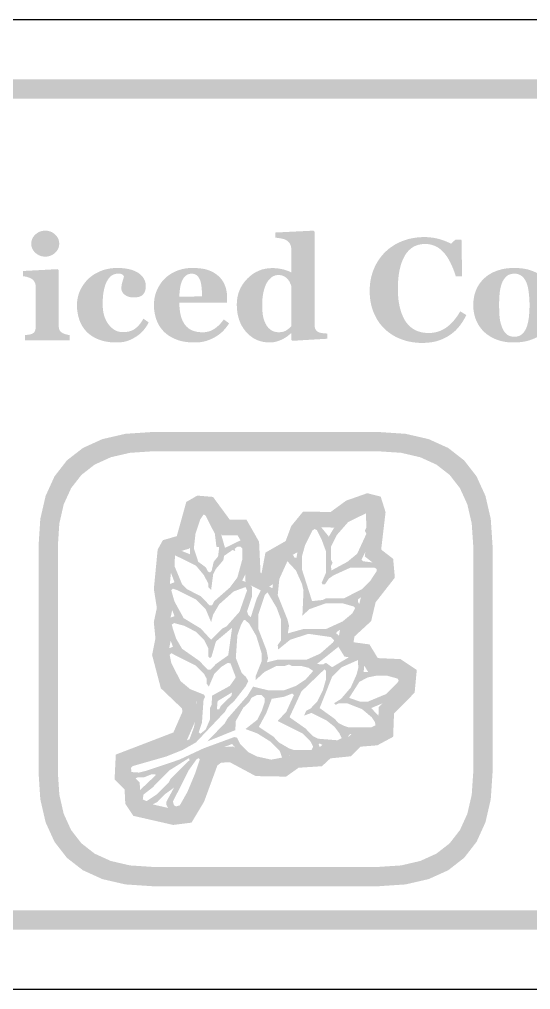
# Model space of a CAD drawing. Header units: millimetres. Extents: x 6 to 294, y 109 to 451.
# Drawn here: x 138.51 to 149.1, y 369.76 to 389.84 of the extents above; entities that cross this region are included whole.
import ezdxf

# ---------------------------------------------------------------- set-up
doc = ezdxf.new("R2010")
doc.units = ezdxf.units.MM
doc.layers.add('CUT', color=1, linetype='Continuous')
doc.layers.add('RASTER', color=7, linetype='Continuous')

msp = doc.modelspace()

# ---------------------------------------------------------------- hatches: boundary and pattern name
at = {"layer": 'RASTER'}
h = msp.add_hatch(color=7, dxfattribs=at)
h.paths.add_polyline_path([(123.207, 386.4), (123.241, 386.916), (123.344, 387.362), (123.516, 387.741), (123.757, 388.05), (124.066, 388.291), (124.444, 388.463), (124.891, 388.566), (125.407, 388.6), (182.607, 388.6), (183.122, 388.566), (183.569, 388.463), (183.947, 388.291), (184.257, 388.05), (184.497, 387.741), (184.669, 387.362), (184.772, 386.916), (184.807, 386.4), (184.807, 373.2), (184.772, 372.684), (184.669, 372.237), (184.497, 371.859), (184.257, 371.55), (183.947, 371.309), (183.569, 371.138), (183.122, 371.034), (182.607, 371), (125.407, 371), (124.891, 371.034), (124.444, 371.138), (124.066, 371.309), (123.757, 371.55), (123.516, 371.859), (123.344, 372.237), (123.241, 372.684), (123.207, 373.2)])
h.paths.add_polyline_path([(123.607, 386.4), (123.607, 373.2), (123.635, 372.778), (123.719, 372.413), (123.86, 372.103), (124.057, 371.85), (124.31, 371.653), (124.619, 371.513), (124.985, 371.428), (125.407, 371.4), (182.607, 371.4), (183.028, 371.428), (183.394, 371.513), (183.703, 371.653), (183.957, 371.85), (184.153, 372.103), (184.294, 372.413), (184.378, 372.778), (184.407, 373.2), (184.407, 386.4), (184.378, 386.822), (184.294, 387.188), (184.153, 387.497), (183.957, 387.75), (183.703, 387.947), (183.394, 388.088), (183.028, 388.172), (182.607, 388.2), (125.407, 388.2), (124.985, 388.172), (124.619, 388.088), (124.31, 387.947), (124.057, 387.75), (123.86, 387.497), (123.719, 387.188), (123.635, 386.822), (123.607, 386.4)], flags=0)
h = msp.add_hatch(color=7, dxfattribs=at)
h.paths.add_polyline_path([(139.549, 383.2), (138.623, 383.2), (138.623, 383.307), (138.632, 383.308), (138.642, 383.308), (138.651, 383.309), (138.66, 383.31), (138.67, 383.311), (138.679, 383.312), (138.688, 383.313), (138.697, 383.314), (138.706, 383.315), (138.715, 383.317), (138.724, 383.318), (138.732, 383.32), (138.739, 383.322), (138.747, 383.324), (138.754, 383.326), (138.76, 383.329), (138.772, 383.334), (138.782, 383.339), (138.792, 383.344), (138.8, 383.35), (138.808, 383.357), (138.815, 383.364), (138.821, 383.371), (138.826, 383.379), (138.831, 383.388), (138.835, 383.397), (138.838, 383.407), (138.841, 383.418), (138.843, 383.429), (138.844, 383.441), (138.845, 383.453), (138.845, 383.467), (138.845, 384.319), (138.845, 384.332), (138.844, 384.344), (138.842, 384.356), (138.84, 384.367), (138.836, 384.378), (138.832, 384.389), (138.827, 384.399), (138.822, 384.409), (138.816, 384.419), (138.81, 384.428), (138.803, 384.436), (138.796, 384.444), (138.788, 384.452), (138.78, 384.459), (138.772, 384.465), (138.763, 384.471), (138.756, 384.476), (138.749, 384.48), (138.74, 384.484), (138.73, 384.489), (138.72, 384.493), (138.709, 384.497), (138.697, 384.501), (138.684, 384.505), (138.67, 384.509), (138.657, 384.513), (138.645, 384.516), (138.632, 384.518), (138.62, 384.521), (138.609, 384.523), (138.597, 384.524), (138.586, 384.526), (138.586, 384.633), (139.304, 384.671), (139.326, 384.649), (139.326, 383.486), (139.326, 383.473), (139.327, 383.461), (139.329, 383.449), (139.331, 383.438), (139.334, 383.428), (139.338, 383.417), (139.343, 383.408), (139.348, 383.398), (139.354, 383.39), (139.36, 383.382), (139.367, 383.374), (139.375, 383.367), (139.383, 383.361), (139.392, 383.355), (139.401, 383.35), (139.411, 383.345), (139.418, 383.342), (139.426, 383.339), (139.434, 383.336), (139.442, 383.333), (139.45, 383.33), (139.458, 383.327), (139.467, 383.324), (139.475, 383.322), (139.484, 383.319), (139.493, 383.317), (139.502, 383.315), (139.511, 383.313), (139.52, 383.311), (139.53, 383.309), (139.539, 383.308), (139.549, 383.307)])
h.paths.add_polyline_path([(139.335, 385.198), (139.333, 385.171), (139.329, 385.144), (139.323, 385.119), (139.313, 385.095), (139.301, 385.072), (139.286, 385.05), (139.269, 385.028), (139.249, 385.008), (139.227, 384.99), (139.204, 384.974), (139.18, 384.961), (139.155, 384.95), (139.13, 384.941), (139.103, 384.935), (139.075, 384.931), (139.046, 384.93), (139.017, 384.931), (138.989, 384.935), (138.962, 384.941), (138.936, 384.95), (138.911, 384.961), (138.887, 384.974), (138.864, 384.99), (138.842, 385.008), (138.822, 385.028), (138.804, 385.05), (138.79, 385.072), (138.778, 385.095), (138.768, 385.119), (138.761, 385.144), (138.757, 385.171), (138.756, 385.198), (138.757, 385.225), (138.761, 385.252), (138.768, 385.277), (138.778, 385.301), (138.79, 385.325), (138.804, 385.347), (138.822, 385.368), (138.842, 385.388), (138.864, 385.407), (138.887, 385.423), (138.911, 385.437), (138.936, 385.448), (138.962, 385.456), (138.989, 385.463), (139.017, 385.466), (139.046, 385.468), (139.075, 385.466), (139.103, 385.463), (139.13, 385.456), (139.156, 385.448), (139.181, 385.437), (139.205, 385.423), (139.228, 385.407), (139.25, 385.388), (139.27, 385.368), (139.287, 385.347), (139.302, 385.325), (139.313, 385.301), (139.323, 385.277), (139.329, 385.252), (139.333, 385.225), (139.335, 385.198)])
h = msp.add_hatch(color=7, dxfattribs=at)
h.paths.add_polyline_path([(144.886, 383.231), (144.164, 383.188), (144.142, 383.209), (144.142, 383.344), (144.132, 383.346), (144.113, 383.327), (144.093, 383.309), (144.071, 383.291), (144.048, 383.274), (144.023, 383.257), (143.996, 383.241), (143.968, 383.226), (143.938, 383.211), (143.907, 383.197), (143.877, 383.186), (143.846, 383.176), (143.815, 383.168), (143.784, 383.161), (143.753, 383.157), (143.722, 383.154), (143.691, 383.153), (143.619, 383.157), (143.55, 383.167), (143.484, 383.184), (143.421, 383.208), (143.362, 383.239), (143.306, 383.277), (143.253, 383.321), (143.203, 383.373), (143.158, 383.43), (143.119, 383.491), (143.086, 383.556), (143.059, 383.625), (143.038, 383.698), (143.023, 383.775), (143.014, 383.856), (143.011, 383.941), (143.015, 384.017), (143.025, 384.09), (143.042, 384.161), (143.065, 384.228), (143.095, 384.293), (143.132, 384.355), (143.176, 384.415), (143.226, 384.471), (143.281, 384.523), (143.339, 384.568), (143.4, 384.606), (143.463, 384.637), (143.529, 384.662), (143.599, 384.679), (143.671, 384.689), (143.745, 384.693), (143.775, 384.692), (143.804, 384.691), (143.833, 384.689), (143.862, 384.686), (143.89, 384.682), (143.917, 384.677), (143.944, 384.672), (143.971, 384.666), (143.997, 384.659), (144.021, 384.651), (144.044, 384.644), (144.066, 384.636), (144.086, 384.628), (144.105, 384.62), (144.123, 384.611), (144.139, 384.602), (144.139, 385.081), (144.139, 385.094), (144.138, 385.108), (144.136, 385.121), (144.134, 385.133), (144.131, 385.146), (144.127, 385.158), (144.123, 385.171), (144.117, 385.183), (144.112, 385.194), (144.106, 385.205), (144.099, 385.215), (144.092, 385.225), (144.084, 385.234), (144.076, 385.242), (144.068, 385.25), (144.059, 385.257), (144.047, 385.264), (144.035, 385.272), (144.022, 385.278), (144.008, 385.284), (143.993, 385.29), (143.978, 385.295), (143.962, 385.299), (143.945, 385.303), (143.928, 385.306), (143.911, 385.309), (143.894, 385.312), (143.877, 385.315), (143.86, 385.317), (143.843, 385.319), (143.826, 385.321), (143.808, 385.323), (143.808, 385.429), (144.599, 385.468), (144.621, 385.444), (144.621, 383.524), (144.622, 383.51), (144.622, 383.497), (144.624, 383.484), (144.626, 383.472), (144.628, 383.461), (144.632, 383.45), (144.635, 383.44), (144.64, 383.43), (144.645, 383.421), (144.65, 383.412), (144.657, 383.404), (144.664, 383.396), (144.671, 383.389), (144.68, 383.382), (144.689, 383.376), (144.699, 383.37), (144.707, 383.366), (144.716, 383.362), (144.726, 383.359), (144.737, 383.356), (144.749, 383.353), (144.761, 383.351), (144.775, 383.348), (144.789, 383.346), (144.804, 383.345), (144.817, 383.343), (144.831, 383.342), (144.843, 383.341), (144.855, 383.34), (144.866, 383.339), (144.877, 383.338), (144.886, 383.338)])
h.paths.add_polyline_path([(144.139, 383.492), (144.139, 384.319), (144.137, 384.328), (144.134, 384.336), (144.131, 384.345), (144.127, 384.355), (144.123, 384.364), (144.119, 384.374), (144.115, 384.384), (144.111, 384.394), (144.106, 384.404), (144.101, 384.414), (144.095, 384.424), (144.089, 384.434), (144.082, 384.443), (144.076, 384.453), (144.068, 384.462), (144.06, 384.471), (144.053, 384.479), (144.044, 384.486), (144.036, 384.494), (144.026, 384.5), (144.016, 384.507), (144.005, 384.514), (143.994, 384.52), (143.982, 384.526), (143.969, 384.531), (143.957, 384.536), (143.943, 384.54), (143.93, 384.543), (143.916, 384.546), (143.901, 384.548), (143.887, 384.549), (143.871, 384.549), (143.836, 384.547), (143.801, 384.539), (143.769, 384.526), (143.738, 384.508), (143.709, 384.484), (143.681, 384.456), (143.655, 384.422), (143.631, 384.384), (143.609, 384.34), (143.59, 384.292), (143.574, 384.24), (143.561, 384.184), (143.551, 384.123), (143.543, 384.059), (143.539, 383.99), (143.537, 383.916), (143.538, 383.887), (143.538, 383.858), (143.54, 383.831), (143.542, 383.804), (143.544, 383.777), (143.547, 383.752), (143.55, 383.727), (143.554, 383.703), (143.559, 383.68), (143.564, 383.657), (143.57, 383.635), (143.577, 383.613), (143.585, 383.592), (143.594, 383.571), (143.603, 383.551), (143.614, 383.531), (143.624, 383.512), (143.636, 383.494), (143.649, 383.478), (143.662, 383.462), (143.676, 383.447), (143.691, 383.434), (143.706, 383.421), (143.723, 383.409), (143.74, 383.399), (143.758, 383.39), (143.776, 383.383), (143.796, 383.377), (143.817, 383.372), (143.838, 383.368), (143.86, 383.366), (143.883, 383.366), (143.905, 383.366), (143.926, 383.368), (143.946, 383.37), (143.965, 383.374), (143.983, 383.379), (144, 383.385), (144.016, 383.392), (144.031, 383.4), (144.045, 383.409), (144.06, 383.419), (144.074, 383.429), (144.087, 383.44), (144.101, 383.452), (144.114, 383.464), (144.127, 383.478), (144.139, 383.492)], flags=0)
for points in [[(146.849, 383.144), (146.793, 383.145), (146.737, 383.149), (146.682, 383.155), (146.628, 383.163), (146.575, 383.173), (146.523, 383.186), (146.472, 383.201), (146.422, 383.218), (146.373, 383.238), (146.325, 383.259), (146.279, 383.283), (146.235, 383.309), (146.193, 383.337), (146.152, 383.367), (146.112, 383.399), (146.074, 383.433), (146.039, 383.468), (146.006, 383.506), (145.974, 383.545), (145.945, 383.587), (145.917, 383.63), (145.892, 383.676), (145.868, 383.724), (145.846, 383.773), (145.826, 383.825), (145.809, 383.877), (145.795, 383.931), (145.783, 383.986), (145.774, 384.043), (145.768, 384.1), (145.764, 384.159), (145.762, 384.22), (145.764, 384.279), (145.768, 384.338), (145.774, 384.396), (145.783, 384.452), (145.795, 384.508), (145.81, 384.562), (145.827, 384.615), (145.847, 384.667), (145.869, 384.718), (145.893, 384.767), (145.919, 384.814), (145.948, 384.859), (145.979, 384.903), (146.011, 384.945), (146.046, 384.985), (146.083, 385.024), (146.122, 385.06), (146.162, 385.094), (146.204, 385.125), (146.248, 385.155), (146.293, 385.183), (146.341, 385.208), (146.391, 385.232), (146.442, 385.253), (146.495, 385.272), (146.549, 385.289), (146.603, 385.303), (146.659, 385.314), (146.715, 385.323), (146.773, 385.329), (146.831, 385.333), (146.89, 385.334), (146.933, 385.334), (146.975, 385.332), (147.016, 385.328), (147.056, 385.324), (147.094, 385.318), (147.132, 385.311), (147.169, 385.302), (147.205, 385.293), (147.24, 385.282), (147.274, 385.271), (147.306, 385.26), (147.336, 385.248), (147.366, 385.236), (147.394, 385.224), (147.42, 385.211), (147.446, 385.198), (147.536, 385.279), (147.664, 385.279), (147.677, 384.52), (147.548, 384.52), (147.52, 384.604), (147.49, 384.682), (147.459, 384.754), (147.427, 384.821), (147.394, 384.882), (147.359, 384.937), (147.322, 384.986), (147.284, 385.03), (147.245, 385.068), (147.203, 385.101), (147.16, 385.129), (147.114, 385.152), (147.066, 385.169), (147.016, 385.182), (146.964, 385.19), (146.909, 385.192), (146.843, 385.188), (146.78, 385.177), (146.721, 385.158), (146.667, 385.132), (146.617, 385.097), (146.57, 385.056), (146.528, 385.007), (146.49, 384.95), (146.457, 384.886), (146.428, 384.816), (146.403, 384.74), (146.383, 384.658), (146.367, 384.57), (146.356, 384.476), (146.349, 384.376), (146.347, 384.269), (146.348, 384.209), (146.35, 384.15), (146.354, 384.094), (146.359, 384.04), (146.366, 383.988), (146.375, 383.939), (146.384, 383.892), (146.396, 383.847), (146.409, 383.804), (146.422, 383.763), (146.437, 383.725), (146.453, 383.689), (146.469, 383.655), (146.486, 383.622), (146.505, 383.593), (146.524, 383.565), (146.546, 383.538), (146.569, 383.513), (146.592, 383.49), (146.617, 383.468), (146.642, 383.449), (146.669, 383.431), (146.696, 383.415), (146.725, 383.401), (146.754, 383.389), (146.784, 383.379), (146.815, 383.37), (146.847, 383.362), (146.879, 383.357), (146.912, 383.353), (146.946, 383.35), (146.981, 383.349), (147.032, 383.351), (147.081, 383.356), (147.129, 383.365), (147.175, 383.377), (147.22, 383.393), (147.264, 383.412), (147.306, 383.435), (147.347, 383.461), (147.386, 383.49), (147.425, 383.524), (147.463, 383.56), (147.5, 383.601), (147.536, 383.645), (147.571, 383.692), (147.605, 383.743), (147.639, 383.798), (147.765, 383.721), (147.749, 383.69), (147.732, 383.659), (147.715, 383.629), (147.697, 383.599), (147.679, 383.571), (147.66, 383.543), (147.641, 383.517), (147.621, 383.491), (147.601, 383.466), (147.579, 383.442), (147.557, 383.418), (147.535, 383.396), (147.511, 383.375), (147.486, 383.354), (147.461, 383.334), (147.435, 383.316), (147.406, 383.296), (147.376, 383.278), (147.345, 383.26), (147.314, 383.244), (147.281, 383.229), (147.248, 383.215), (147.214, 383.202), (147.18, 383.19), (147.144, 383.179), (147.107, 383.17), (147.068, 383.162), (147.027, 383.156), (146.985, 383.151), (146.941, 383.147), (146.896, 383.145), (146.849, 383.144)], [(140.52, 383.153), (140.47, 383.154), (140.421, 383.157), (140.374, 383.161), (140.328, 383.168), (140.284, 383.176), (140.241, 383.186), (140.2, 383.199), (140.16, 383.212), (140.122, 383.228), (140.086, 383.245), (140.051, 383.263), (140.018, 383.283), (139.987, 383.303), (139.957, 383.326), (139.929, 383.349), (139.903, 383.374), (139.879, 383.401), (139.856, 383.429), (139.834, 383.458), (139.815, 383.488), (139.797, 383.519), (139.78, 383.552), (139.765, 383.585), (139.752, 383.62), (139.741, 383.656), (139.73, 383.693), (139.722, 383.73), (139.715, 383.769), (139.709, 383.808), (139.705, 383.848), (139.703, 383.888), (139.702, 383.929), (139.703, 383.967), (139.706, 384.005), (139.711, 384.042), (139.718, 384.078), (139.726, 384.114), (139.737, 384.15), (139.749, 384.185), (139.763, 384.22), (139.779, 384.253), (139.796, 384.286), (139.815, 384.318), (139.835, 384.349), (139.856, 384.378), (139.879, 384.407), (139.903, 384.435), (139.928, 384.461), (139.956, 384.487), (139.985, 384.512), (140.015, 384.535), (140.048, 384.557), (140.082, 384.578), (140.118, 384.597), (140.155, 384.615), (140.194, 384.632), (140.234, 384.647), (140.275, 384.66), (140.318, 384.671), (140.361, 384.68), (140.405, 384.687), (140.451, 384.692), (140.497, 384.695), (140.545, 384.696), (140.61, 384.694), (140.672, 384.689), (140.731, 384.681), (140.786, 384.67), (140.838, 384.656), (140.886, 384.638), (140.93, 384.618), (140.971, 384.594), (141.008, 384.567), (141.039, 384.538), (141.066, 384.507), (141.088, 384.474), (141.106, 384.439), (141.118, 384.401), (141.125, 384.361), (141.128, 384.319), (141.127, 384.293), (141.124, 384.269), (141.12, 384.246), (141.114, 384.224), (141.106, 384.203), (141.096, 384.184), (141.085, 384.166), (141.072, 384.149), (141.057, 384.134), (141.039, 384.121), (141.019, 384.11), (140.996, 384.101), (140.971, 384.094), (140.943, 384.089), (140.913, 384.086), (140.88, 384.085), (140.853, 384.086), (140.827, 384.088), (140.803, 384.092), (140.779, 384.098), (140.757, 384.105), (140.735, 384.114), (140.715, 384.125), (140.696, 384.138), (140.679, 384.151), (140.664, 384.166), (140.651, 384.182), (140.641, 384.198), (140.633, 384.216), (140.627, 384.235), (140.623, 384.254), (140.622, 384.275), (140.623, 384.293), (140.624, 384.311), (140.626, 384.329), (140.628, 384.347), (140.631, 384.364), (140.635, 384.382), (140.64, 384.4), (140.646, 384.417), (140.651, 384.434), (140.656, 384.45), (140.661, 384.465), (140.664, 384.479), (140.668, 384.492), (140.67, 384.504), (140.672, 384.515), (140.674, 384.524), (140.669, 384.531), (140.665, 384.537), (140.66, 384.542), (140.655, 384.547), (140.65, 384.552), (140.644, 384.557), (140.639, 384.561), (140.633, 384.565), (140.626, 384.568), (140.618, 384.571), (140.61, 384.573), (140.601, 384.575), (140.591, 384.576), (140.58, 384.578), (140.568, 384.578), (140.555, 384.578), (140.539, 384.578), (140.523, 384.576), (140.507, 384.574), (140.492, 384.571), (140.477, 384.566), (140.463, 384.561), (140.449, 384.555), (140.435, 384.548), (140.421, 384.539), (140.408, 384.529), (140.395, 384.518), (140.382, 384.505), (140.37, 384.491), (140.358, 384.475), (140.346, 384.458), (140.334, 384.439), (140.323, 384.42), (140.312, 384.4), (140.302, 384.377), (140.293, 384.354), (140.284, 384.328), (140.276, 384.301), (140.268, 384.273), (140.261, 384.243), (140.255, 384.211), (140.249, 384.178), (140.245, 384.144), (140.241, 384.107), (140.238, 384.07), (140.236, 384.03), (140.235, 383.99), (140.234, 383.947), (140.236, 383.883), (140.242, 383.823), (140.251, 383.766), (140.265, 383.712), (140.282, 383.661), (140.303, 383.613), (140.328, 383.568), (140.356, 383.527), (140.388, 383.489), (140.421, 383.457), (140.455, 383.429), (140.491, 383.407), (140.528, 383.389), (140.567, 383.377), (140.607, 383.369), (140.649, 383.367), (140.688, 383.368), (140.726, 383.372), (140.761, 383.377), (140.795, 383.385), (140.826, 383.395), (140.855, 383.408), (140.882, 383.423), (140.907, 383.44), (140.931, 383.459), (140.954, 383.48), (140.976, 383.502), (140.998, 383.527), (141.019, 383.554), (141.039, 383.582), (141.059, 383.613), (141.078, 383.645), (141.188, 383.569), (141.176, 383.547), (141.164, 383.525), (141.151, 383.504), (141.138, 383.484), (141.124, 383.463), (141.11, 383.444), (141.095, 383.425), (141.079, 383.406), (141.063, 383.388), (141.046, 383.37), (141.029, 383.353), (141.01, 383.336), (140.991, 383.32), (140.971, 383.304), (140.95, 383.289), (140.928, 383.275), (140.905, 383.26), (140.882, 383.247), (140.859, 383.234), (140.835, 383.222), (140.812, 383.211), (140.788, 383.201), (140.765, 383.192), (140.741, 383.184), (140.717, 383.177), (140.691, 383.17), (140.665, 383.165), (140.638, 383.161), (140.61, 383.157), (140.581, 383.155), (140.551, 383.154), (140.52, 383.153)]]:
    msp.add_hatch(color=7, dxfattribs=at).paths.add_polyline_path(points)
h = msp.add_hatch(color=7, dxfattribs=at)
h.paths.add_polyline_path([(142.852, 383.55), (142.839, 383.529), (142.825, 383.509), (142.81, 383.489), (142.795, 383.469), (142.779, 383.449), (142.763, 383.43), (142.746, 383.411), (142.728, 383.393), (142.71, 383.374), (142.691, 383.357), (142.671, 383.34), (142.651, 383.324), (142.63, 383.308), (142.608, 383.294), (142.586, 383.279), (142.563, 383.266), (142.539, 383.252), (142.514, 383.24), (142.489, 383.228), (142.465, 383.217), (142.44, 383.207), (142.415, 383.198), (142.39, 383.189), (142.365, 383.182), (142.339, 383.175), (142.313, 383.169), (142.285, 383.164), (142.257, 383.16), (142.228, 383.157), (142.197, 383.155), (142.166, 383.154), (142.134, 383.153), (142.081, 383.154), (142.029, 383.157), (141.98, 383.162), (141.932, 383.169), (141.886, 383.177), (141.842, 383.188), (141.8, 383.2), (141.76, 383.215), (141.721, 383.231), (141.684, 383.248), (141.649, 383.267), (141.616, 383.287), (141.584, 383.308), (141.554, 383.331), (141.526, 383.355), (141.5, 383.38), (141.475, 383.407), (141.452, 383.435), (141.43, 383.463), (141.41, 383.494), (141.392, 383.525), (141.375, 383.557), (141.36, 383.591), (141.347, 383.626), (141.335, 383.661), (141.325, 383.698), (141.316, 383.735), (141.309, 383.773), (141.303, 383.812), (141.299, 383.851), (141.297, 383.891), (141.296, 383.932), (141.297, 383.97), (141.3, 384.006), (141.304, 384.043), (141.31, 384.079), (141.318, 384.114), (141.327, 384.15), (141.338, 384.184), (141.351, 384.219), (141.366, 384.253), (141.381, 384.285), (141.399, 384.317), (141.418, 384.348), (141.438, 384.378), (141.459, 384.407), (141.483, 384.435), (141.507, 384.463), (141.533, 384.488), (141.56, 384.512), (141.589, 384.535), (141.62, 384.557), (141.652, 384.577), (141.686, 384.596), (141.721, 384.614), (141.758, 384.631), (141.797, 384.646), (141.836, 384.659), (141.877, 384.67), (141.919, 384.679), (141.962, 384.687), (142.006, 384.692), (142.051, 384.695), (142.097, 384.696), (142.148, 384.695), (142.195, 384.692), (142.241, 384.689), (142.284, 384.683), (142.325, 384.676), (142.364, 384.668), (142.4, 384.657), (142.434, 384.646), (142.467, 384.633), (142.497, 384.619), (142.527, 384.603), (142.555, 384.586), (142.581, 384.569), (142.607, 384.55), (142.63, 384.529), (142.653, 384.508), (142.673, 384.487), (142.691, 384.464), (142.709, 384.441), (142.725, 384.417), (142.739, 384.392), (142.752, 384.366), (142.764, 384.339), (142.774, 384.311), (142.783, 384.283), (142.791, 384.254), (142.797, 384.224), (142.803, 384.195), (142.807, 384.165), (142.81, 384.135), (142.812, 384.104), (142.812, 384.073), (142.812, 383.978), (141.822, 383.978), (141.824, 383.905), (141.829, 383.837), (141.838, 383.773), (141.851, 383.713), (141.867, 383.659), (141.887, 383.608), (141.911, 383.562), (141.938, 383.521), (141.969, 383.484), (142.004, 383.452), (142.044, 383.425), (142.088, 383.403), (142.136, 383.386), (142.188, 383.374), (142.245, 383.367), (142.305, 383.364), (142.339, 383.365), (142.373, 383.369), (142.405, 383.375), (142.436, 383.383), (142.467, 383.394), (142.496, 383.406), (142.525, 383.422), (142.553, 383.44), (142.58, 383.459), (142.606, 383.48), (142.631, 383.502), (142.655, 383.525), (142.678, 383.55), (142.7, 383.575), (142.721, 383.602), (142.74, 383.631)])
h.paths.add_polyline_path([(142.292, 384.107), (142.292, 384.129), (142.292, 384.151), (142.291, 384.173), (142.29, 384.196), (142.289, 384.218), (142.287, 384.241), (142.285, 384.264), (142.283, 384.287), (142.281, 384.309), (142.278, 384.331), (142.275, 384.351), (142.271, 384.371), (142.267, 384.389), (142.263, 384.406), (142.258, 384.423), (142.253, 384.438), (142.246, 384.454), (142.239, 384.47), (142.231, 384.485), (142.223, 384.498), (142.214, 384.511), (142.205, 384.522), (142.195, 384.532), (142.185, 384.542), (142.173, 384.55), (142.162, 384.557), (142.149, 384.563), (142.136, 384.568), (142.122, 384.572), (142.107, 384.575), (142.092, 384.576), (142.075, 384.577), (142.048, 384.575), (142.022, 384.57), (141.997, 384.561), (141.974, 384.548), (141.952, 384.532), (141.932, 384.513), (141.913, 384.489), (141.895, 384.463), (141.879, 384.432), (141.865, 384.397), (141.853, 384.358), (141.843, 384.315), (141.835, 384.268), (141.829, 384.216), (141.824, 384.161), (141.822, 384.101)], flags=0)
h = msp.add_hatch(color=7, dxfattribs=at)
h.paths.add_polyline_path([(149.385, 384.48), (149.411, 384.454), (149.436, 384.427), (149.459, 384.399), (149.481, 384.369), (149.5, 384.338), (149.519, 384.306), (149.535, 384.273), (149.551, 384.239), (149.564, 384.203), (149.576, 384.167), (149.585, 384.13), (149.593, 384.092), (149.6, 384.054), (149.604, 384.014), (149.607, 383.975), (149.608, 383.934), (149.607, 383.894), (149.604, 383.854), (149.6, 383.815), (149.594, 383.776), (149.586, 383.738), (149.576, 383.7), (149.564, 383.663), (149.551, 383.627), (149.536, 383.592), (149.52, 383.557), (149.502, 383.525), (149.482, 383.493), (149.46, 383.463), (149.437, 383.434), (149.413, 383.406), (149.386, 383.38), (149.357, 383.354), (149.326, 383.328), (149.293, 383.305), (149.26, 383.283), (149.224, 383.263), (149.188, 383.244), (149.15, 383.227), (149.11, 383.212), (149.07, 383.198), (149.027, 383.186), (148.984, 383.176), (148.938, 383.168), (148.892, 383.161), (148.844, 383.157), (148.794, 383.154), (148.743, 383.153), (148.699, 383.154), (148.656, 383.156), (148.613, 383.16), (148.572, 383.166), (148.531, 383.173), (148.491, 383.182), (148.453, 383.192), (148.415, 383.204), (148.378, 383.218), (148.342, 383.233), (148.307, 383.25), (148.273, 383.268), (148.24, 383.289), (148.209, 383.31), (148.178, 383.333), (148.149, 383.358), (148.122, 383.383), (148.096, 383.41), (148.072, 383.438), (148.049, 383.468), (148.028, 383.499), (148.008, 383.531), (147.99, 383.565), (147.973, 383.601), (147.958, 383.637), (147.945, 383.675), (147.934, 383.714), (147.925, 383.754), (147.917, 383.794), (147.912, 383.836), (147.909, 383.879), (147.908, 383.924), (147.909, 383.967), (147.912, 384.009), (147.916, 384.05), (147.923, 384.09), (147.93, 384.128), (147.94, 384.165), (147.952, 384.202), (147.965, 384.236), (147.98, 384.27), (147.997, 384.303), (148.015, 384.335), (148.035, 384.366), (148.057, 384.396), (148.081, 384.425), (148.107, 384.453), (148.134, 384.48), (148.162, 384.505), (148.191, 384.529), (148.222, 384.551), (148.255, 384.571), (148.289, 384.59), (148.325, 384.608), (148.362, 384.624), (148.401, 384.639), (148.442, 384.652), (148.483, 384.664), (148.526, 384.674), (148.57, 384.682), (148.615, 384.688), (148.661, 384.692), (148.708, 384.695), (148.757, 384.696), (148.807, 384.695), (148.856, 384.692), (148.903, 384.688), (148.949, 384.682), (148.994, 384.674), (149.037, 384.664), (149.078, 384.652), (149.118, 384.639), (149.156, 384.624), (149.193, 384.608), (149.228, 384.59), (149.262, 384.571), (149.295, 384.551), (149.327, 384.529), (149.356, 384.505), (149.385, 384.48)])
h.paths.add_polyline_path([(149.01, 383.465), (149.018, 383.486), (149.025, 383.508), (149.032, 383.532), (149.038, 383.556), (149.044, 383.581), (149.049, 383.608), (149.053, 383.636), (149.058, 383.664), (149.061, 383.694), (149.064, 383.725), (149.067, 383.758), (149.069, 383.791), (149.071, 383.826), (149.072, 383.862), (149.073, 383.899), (149.073, 383.937), (149.073, 383.963), (149.072, 383.99), (149.071, 384.018), (149.069, 384.047), (149.067, 384.076), (149.065, 384.107), (149.062, 384.139), (149.058, 384.171), (149.054, 384.203), (149.05, 384.234), (149.045, 384.262), (149.04, 384.289), (149.034, 384.314), (149.028, 384.338), (149.021, 384.359), (149.014, 384.379), (149.005, 384.402), (148.995, 384.423), (148.984, 384.443), (148.972, 384.462), (148.96, 384.479), (148.946, 384.495), (148.932, 384.51), (148.917, 384.524), (148.901, 384.537), (148.884, 384.547), (148.866, 384.556), (148.846, 384.564), (148.826, 384.57), (148.805, 384.574), (148.783, 384.576), (148.759, 384.577), (148.734, 384.576), (148.71, 384.573), (148.687, 384.569), (148.666, 384.563), (148.646, 384.555), (148.627, 384.545), (148.609, 384.533), (148.593, 384.52), (148.578, 384.505), (148.564, 384.489), (148.551, 384.472), (148.538, 384.454), (148.527, 384.435), (148.516, 384.415), (148.506, 384.394), (148.497, 384.372), (148.49, 384.351), (148.483, 384.328), (148.477, 384.305), (148.471, 384.281), (148.466, 384.256), (148.462, 384.231), (148.458, 384.204), (148.455, 384.176), (148.452, 384.148), (148.45, 384.12), (148.448, 384.091), (148.446, 384.062), (148.445, 384.033), (148.444, 384.003), (148.443, 383.973), (148.443, 383.943), (148.443, 383.904), (148.444, 383.866), (148.445, 383.831), (148.446, 383.797), (148.447, 383.765), (148.449, 383.734), (148.451, 383.705), (148.453, 383.678), (148.456, 383.652), (148.46, 383.626), (148.465, 383.6), (148.471, 383.573), (148.478, 383.547), (148.485, 383.521), (148.494, 383.494), (148.503, 383.468), (148.512, 383.446), (148.522, 383.425), (148.533, 383.405), (148.544, 383.387), (148.557, 383.369), (148.57, 383.353), (148.585, 383.338), (148.6, 383.325), (148.616, 383.312), (148.633, 383.301), (148.652, 383.292), (148.671, 383.285), (148.692, 383.279), (148.713, 383.275), (148.736, 383.273), (148.759, 383.272), (148.781, 383.273), (148.802, 383.275), (148.822, 383.279), (148.841, 383.284), (148.86, 383.291), (148.877, 383.299), (148.894, 383.309), (148.91, 383.321), (148.926, 383.334), (148.94, 383.348), (148.954, 383.364), (148.967, 383.381), (148.979, 383.4), (148.99, 383.42), (149, 383.442), (149.01, 383.465)], flags=0)
h = msp.add_hatch(color=7, dxfattribs=at)
h.paths.add_polyline_path([(138.907, 378.95), (138.943, 379.501), (139.053, 379.978), (139.237, 380.382), (139.494, 380.713), (139.825, 380.97), (140.228, 381.153), (140.706, 381.263), (141.257, 381.3), (145.957, 381.3), (146.507, 381.263), (146.985, 381.153), (147.389, 380.97), (147.719, 380.713), (147.976, 380.382), (148.16, 379.978), (148.27, 379.501), (148.307, 378.95), (148.307, 374.25), (148.27, 373.699), (148.16, 373.222), (147.976, 372.818), (147.719, 372.487), (147.389, 372.23), (146.985, 372.047), (146.507, 371.937), (145.957, 371.9), (141.257, 371.9), (140.706, 371.937), (140.228, 372.047), (139.825, 372.23), (139.494, 372.487), (139.237, 372.818), (139.053, 373.222), (138.943, 373.699), (138.907, 374.25)])
h.paths.add_polyline_path([(139.307, 378.95), (139.307, 374.25), (139.337, 373.793), (139.428, 373.397), (139.581, 373.062), (139.794, 372.788), (140.068, 372.574), (140.403, 372.422), (140.8, 372.33), (141.257, 372.3), (145.957, 372.3), (146.414, 372.33), (146.81, 372.422), (147.145, 372.574), (147.419, 372.787), (147.632, 373.062), (147.785, 373.397), (147.876, 373.793), (147.907, 374.25), (147.907, 378.95), (147.876, 379.407), (147.785, 379.803), (147.632, 380.138), (147.419, 380.413), (147.145, 380.626), (146.81, 380.778), (146.414, 380.87), (145.957, 380.9), (141.257, 380.9), (140.8, 380.87), (140.403, 380.778), (140.068, 380.626), (139.794, 380.412), (139.581, 380.138), (139.428, 379.803), (139.337, 379.407), (139.307, 378.95)], flags=0)
h = msp.add_hatch(color=7, dxfattribs=at)
h.paths.add_polyline_path([(145.714, 380.034), (145.991, 379.963), (146.092, 379.642), (146.001, 378.867), (146.249, 378.676), (146.284, 378.286), (145.886, 377.776), (145.793, 377.386), (145.449, 377.069), (145.429, 376.955), (145.434, 376.948), (145.759, 376.904), (145.931, 376.621), (146.401, 376.6), (146.738, 376.375), (146.694, 375.906), (146.267, 375.473), (146.249, 374.992), (145.922, 374.816), (145.576, 374.788), (145.377, 374.589), (144.95, 374.546), (144.774, 374.383), (144.292, 374.352), (144.032, 374.168), (143.403, 374.179), (142.865, 374.467), (142.687, 374.456), (142.61, 374.399), (142.334, 373.648), (142.073, 373.215), (141.694, 373.168), (140.87, 373.356), (140.703, 373.605), (140.688, 373.905), (140.481, 374.112), (140.506, 374.624), (141.699, 375.082), (141.887, 375.512), (141.877, 375.579), (141.439, 375.997), (141.258, 376.684), (141.327, 377.031), (141.293, 377.366), (141.356, 377.658), (141.294, 378.053), (141.373, 378.868), (141.481, 379.061), (141.769, 379.145), (141.966, 379.853), (142.193, 379.984), (142.519, 379.957), (142.868, 379.483), (143.214, 379.483), (143.473, 379.028), (143.503, 378.382), (143.517, 378.375), (143.524, 378.38), (143.605, 378.805), (144.023, 379.043), (144.139, 379.354), (144.385, 379.655), (144.953, 379.644), (145.276, 379.88)])
h.paths.add_polyline_path([(145.729, 379.7), (145.426, 379.594), (145.055, 379.322), (144.534, 379.332), (144.42, 379.192), (144.282, 378.822), (143.892, 378.6), (143.813, 378.183), (143.533, 378.008), (143.193, 378.181), (143.157, 378.937), (143.028, 379.163), (142.706, 379.163), (142.348, 379.65), (142.266, 379.657), (142.239, 379.641), (142.029, 378.887), (141.696, 378.79), (141.685, 378.77), (141.616, 378.063), (141.681, 377.649), (141.617, 377.348), (141.65, 377.015), (141.586, 376.694), (141.725, 376.166), (142.175, 375.736), (142.218, 375.469), (141.939, 374.831), (140.815, 374.4), (140.807, 374.238), (141.001, 374.045), (141.018, 373.71), (141.065, 373.639), (141.71, 373.493), (141.879, 373.513), (142.045, 373.787), (142.343, 374.599), (142.573, 374.769), (142.936, 374.792), (143.486, 374.498), (143.933, 374.49), (144.18, 374.666), (144.64, 374.695), (144.811, 374.853), (145.231, 374.896), (145.433, 375.098), (145.829, 375.13), (145.936, 375.187), (145.951, 375.609), (146.386, 376.05), (146.401, 376.215), (146.298, 376.284), (145.746, 376.309), (145.565, 376.607), (145.242, 376.651), (145.093, 376.89), (145.153, 377.231), (145.504, 377.555), (145.591, 377.919), (145.954, 378.383), (145.943, 378.508), (145.662, 378.724), (145.766, 379.612), (145.739, 379.698), (145.729, 379.7)], flags=0)
h = msp.add_hatch(color=7, dxfattribs=at)
h.paths.add_polyline_path([(142.266, 379.75), (142.4, 379.704), (142.533, 379.537), (142.657, 379.293), (142.767, 378.902), (143.091, 379.059), (143.168, 379.036), (143.224, 378.959), (143.224, 378.792), (143.258, 378.692), (143.191, 378.358), (143.124, 378.225), (143.268, 378.168), (143.325, 378.091), (143.325, 377.891), (143.224, 377.59), (143.248, 377.514), (143.301, 377.467), (143.425, 377.857), (143.515, 378.034), (143.625, 378.125), (143.749, 378.068), (143.792, 378.358), (143.859, 378.559), (143.982, 378.769), (144.093, 378.792), (144.183, 378.749), (144.203, 378.702), (144.249, 378.702), (144.293, 378.993), (144.516, 379.403), (144.627, 379.46), (144.67, 379.437), (144.917, 379.136), (145.017, 379.303), (145.284, 379.57), (145.495, 379.694), (145.728, 379.76), (145.772, 379.737), (145.829, 379.66), (145.829, 379.293), (145.728, 378.926), (145.595, 378.659), (145.628, 378.625), (145.895, 378.592), (146.005, 378.535), (146.029, 378.392), (145.939, 378.215), (145.852, 378.135), (145.805, 378.048), (145.518, 377.834), (145.518, 377.781), (145.595, 377.691), (145.538, 377.514), (145.371, 377.347), (145.084, 377.166), (145.071, 377.133), (145.161, 377.056), (145.161, 376.956), (145.104, 376.846), (144.67, 376.499), (144.794, 376.489), (144.86, 376.522), (144.984, 376.432), (145.361, 376.656), (145.561, 376.689), (145.662, 376.589), (145.638, 376.332), (146.296, 376.355), (146.473, 376.265), (146.496, 376.121), (146.439, 376.011), (146.172, 375.744), (145.795, 375.587), (145.972, 375.397), (146.029, 375.287), (146.005, 375.143), (145.929, 375.087), (145.795, 375.053), (145.361, 375.053), (145.328, 375.02), (145.304, 374.876), (145.228, 374.819), (144.794, 374.819), (144.727, 374.853), (144.703, 374.843), (144.727, 374.786), (144.703, 374.643), (144.56, 374.586), (144.093, 374.619), (144.049, 374.462), (143.959, 374.419), (143.525, 374.419), (143.391, 374.452), (143.148, 374.576), (142.914, 374.843), (142.4, 374.643), (142.223, 374.085), (141.999, 373.574), (141.933, 373.474), (141.822, 373.417), (141.722, 373.417), (141.612, 373.474), (141.555, 373.584), (141.555, 373.651), (141.712, 373.941), (141.512, 373.795), (141.365, 373.641), (141.188, 373.551), (141.088, 373.551), (140.998, 373.594), (140.954, 373.684), (140.978, 373.861), (141.345, 374.209), (141.255, 374.219), (141.088, 374.152), (140.954, 374.152), (140.888, 374.118), (140.744, 374.209), (140.721, 374.419), (140.744, 374.462), (140.854, 374.519), (141.555, 374.719), (142.033, 374.943), (142.123, 375.187), (142.19, 375.521), (142.19, 375.721), (141.946, 375.844), (141.746, 376.045), (141.589, 376.322), (141.522, 376.555), (141.545, 376.799), (141.689, 376.856), (141.555, 377.223), (141.555, 377.39), (141.579, 377.434), (141.722, 377.49), (141.555, 377.924), (141.555, 378.091), (141.579, 378.135), (141.722, 378.191), (141.622, 378.458), (141.599, 378.702), (141.622, 378.792), (141.689, 378.859), (141.822, 378.859), (142.046, 378.769), (142.023, 379.193), (142.089, 379.46), (142.213, 379.704)])
h.paths.add_polyline_path([(145.685, 379.617), (145.318, 379.437), (145.084, 379.17), (144.961, 378.926), (144.961, 378.659), (144.994, 378.592), (144.961, 378.525), (144.971, 378.435), (145.304, 378.615), (145.505, 378.782), (145.695, 379.193), (145.662, 379.26), (145.695, 379.326)], flags=0)
h.paths.add_polyline_path([(142.323, 379.594), (142.256, 379.493), (142.156, 379.193), (142.123, 378.892), (142.213, 378.615), (142.367, 378.502), (142.413, 378.415), (142.457, 378.392), (142.49, 378.425), (142.533, 378.615), (142.624, 378.725), (142.647, 378.916), (142.59, 378.926), (142.557, 379.193), (142.367, 379.57)], flags=0)
h.paths.add_polyline_path([(144.627, 379.293), (144.583, 379.27), (144.426, 378.959), (144.36, 378.725), (144.36, 378.458), (144.57, 377.801), (144.794, 377.824), (144.86, 377.857), (145.228, 377.857), (145.605, 378.048), (145.772, 378.215), (145.905, 378.415), (145.905, 378.468), (145.862, 378.492), (145.361, 378.492), (145.017, 378.335), (144.917, 378.268), (144.837, 378.148), (144.784, 378.148), (144.77, 378.181), (144.86, 378.392), (144.86, 378.826), (144.77, 379.069), (144.67, 379.27)], flags=0)
h.paths.add_polyline_path([(143.024, 378.926), (142.967, 378.882), (142.981, 378.836), (142.924, 378.859), (142.747, 378.736), (142.734, 378.649), (142.58, 378.468), (142.523, 378.358), (142.48, 378.034), (142.423, 378.091), (142.423, 378.158), (142.333, 378.335), (142.166, 378.535), (141.732, 378.749), (141.722, 378.525), (141.879, 378.148), (141.979, 378.048), (142.266, 377.901), (142.447, 377.714), (142.5, 377.714), (142.547, 377.801), (142.867, 378.081), (143.024, 378.291), (143.124, 378.659), (143.124, 378.892), (143.091, 378.926)], flags=0)
h.paths.add_polyline_path([(144.059, 378.625), (143.892, 378.258), (143.859, 377.924), (144.059, 377.423), (144.093, 377.29), (144.069, 377.133), (144.393, 377.223), (144.86, 377.223), (145.204, 377.38), (145.405, 377.547), (145.461, 377.657), (145.428, 377.691), (145.194, 377.757), (144.86, 377.757), (144.516, 377.634), (144.37, 377.5), (144.393, 378.024), (144.36, 378.158), (144.236, 378.435)], flags=0)
h.paths.add_polyline_path([(143.191, 378.091), (142.947, 378.001), (142.647, 377.734), (142.523, 377.524), (142.48, 377.367), (142.367, 377.634), (142.166, 377.834), (141.789, 378.024), (141.689, 378.058), (141.655, 378.024), (141.722, 377.791), (141.912, 377.447), (142.266, 377.233), (142.48, 377), (142.714, 377.233), (142.801, 377.28), (143.068, 377.58), (143.224, 378.024)], flags=0)
h.paths.add_polyline_path([(143.648, 377.981), (143.592, 377.924), (143.458, 377.524), (143.458, 377.223), (143.625, 376.789), (143.659, 376.622), (143.635, 376.532), (143.859, 376.589), (144.46, 376.589), (144.737, 376.712), (145.004, 376.946), (145.027, 376.989), (144.961, 377.056), (144.493, 377.123), (144.116, 377), (143.869, 376.799), (143.859, 376.889), (143.926, 376.989), (143.926, 377.423), (143.835, 377.667)], flags=0)
h.paths.add_polyline_path([(143.181, 377.413), (143.148, 377.4), (143.091, 377.29), (143.024, 377.09), (142.991, 376.622), (143.114, 376.312), (143.201, 376.232), (143.248, 376.145), (143.201, 376.045), (142.967, 375.744), (142.814, 375.597), (142.767, 375.511), (142.166, 374.876), (141.889, 374.719), (141.555, 374.586), (140.854, 374.385), (140.821, 374.352), (140.831, 374.262), (140.988, 374.252), (141.121, 374.285), (141.822, 374.519), (142.323, 374.753), (142.957, 374.986), (143.014, 374.976), (143.081, 374.843), (143.248, 374.676), (143.425, 374.586), (143.725, 374.519), (143.949, 374.562), (143.902, 374.696), (143.702, 374.896), (143.435, 375.063), (143.191, 375.153), (143.435, 375.344), (143.525, 375.521), (143.592, 375.721), (143.592, 375.788), (143.525, 375.854), (143.425, 375.854), (143.315, 375.798), (143.268, 375.711), (143.148, 375.597), (142.991, 375.32), (142.981, 375.13), (142.4, 374.896), (142.767, 375.277), (142.814, 375.364), (143.235, 375.844), (143.348, 376.031), (143.659, 375.955), (143.992, 375.955), (144.236, 376.045), (144.436, 376.178), (144.593, 376.355), (144.493, 376.422), (144.36, 376.455), (144.159, 376.455), (144.093, 376.489), (143.992, 376.455), (143.825, 376.455), (143.582, 376.332), (143.401, 376.165), (143.401, 376.245), (143.525, 376.555), (143.525, 376.722), (143.415, 377.08), (143.268, 377.333)], flags=0)
h.paths.add_polyline_path([(141.712, 377.347), (141.665, 377.313), (141.689, 377.223), (141.756, 377.023), (141.879, 376.813), (142.233, 376.566), (142.413, 376.379), (142.467, 376.379), (142.58, 376.499), (142.834, 376.679), (142.914, 377.247), (142.58, 376.966), (142.49, 376.656), (142.457, 376.622), (142.423, 376.656), (142.423, 376.823), (142.333, 377), (142.166, 377.166), (141.922, 377.29)], flags=0)
h.paths.add_polyline_path([(141.655, 376.722), (141.622, 376.689), (141.655, 376.522), (141.846, 376.145), (142.046, 375.978), (142.333, 375.864), (142.356, 375.821), (142.323, 375.754), (142.29, 375.287), (142.223, 375.087), (142.256, 375.053), (142.367, 375.143), (142.457, 375.354), (142.457, 375.587), (142.49, 375.654), (142.5, 375.844), (142.867, 376.045), (142.991, 376.222), (142.881, 376.512), (142.824, 376.522), (142.68, 376.432), (142.547, 376.298), (142.433, 376.031), (142.39, 376.088), (142.39, 376.188), (142.333, 376.298), (142.166, 376.465)], flags=0)
h.paths.add_polyline_path([(145.518, 376.579), (145.184, 376.432), (144.984, 376.232), (144.727, 375.587), (145.037, 375.364), (145.117, 375.277), (145.228, 375.22), (145.328, 375.187), (145.795, 375.187), (145.885, 375.23), (145.872, 375.297), (145.805, 375.397), (145.605, 375.564), (145.294, 375.687), (145.127, 375.687), (145.061, 375.654), (145.027, 375.687), (145.171, 375.778), (145.371, 376.011), (145.495, 376.288), (145.528, 376.422)], flags=0)
h.paths.add_polyline_path([(144.827, 376.389), (144.35, 375.931), (144.103, 375.397), (144.436, 375.163), (144.583, 375.01), (144.693, 374.953), (145.094, 374.92), (145.184, 374.963), (145.137, 375.063), (145.037, 375.197), (144.87, 375.33), (144.56, 375.487), (144.403, 375.43), (144.45, 375.531), (144.537, 375.577), (144.67, 375.711), (144.794, 375.955), (144.86, 376.188), (144.86, 376.355)], flags=0)
h.paths.add_polyline_path([(145.895, 376.255), (145.728, 376.222), (145.551, 376.132), (145.338, 375.798), (145.561, 375.721), (145.728, 375.721), (146.106, 375.878), (146.339, 376.111), (146.363, 376.155), (146.339, 376.198), (146.129, 376.255)], flags=0)
h.paths.add_polyline_path([(142.914, 375.911), (142.614, 375.731), (142.6, 375.564), (142.647, 375.564), (142.68, 375.631), (142.901, 375.844)], flags=0)
h.paths.add_polyline_path([(144.159, 375.888), (143.992, 375.821), (143.735, 375.778), (143.625, 375.487), (143.468, 375.197), (143.769, 374.996), (143.882, 374.876), (144.093, 374.753), (144.193, 374.719), (144.56, 374.719), (144.593, 374.786), (144.537, 374.896), (144.37, 375.063), (143.859, 375.32), (144.036, 375.511), (144.193, 375.854)], flags=0)
h.paths.add_polyline_path([(142.023, 374.552), (141.612, 374.295), (141.265, 373.941), (141.078, 373.795), (141.065, 373.694), (141.145, 373.661), (141.365, 373.808), (141.599, 374.042), (141.645, 374.128), (142.033, 374.509)], flags=0)
h.paths.add_polyline_path([(142.223, 374.552), (142.18, 374.529), (142.013, 374.295), (141.689, 373.651), (141.712, 373.574), (141.756, 373.551), (141.832, 373.574), (141.989, 373.851), (142.156, 374.252), (142.246, 374.529)], flags=0)

# ---------------------------------------------------------------- linework, layer by layer
at = {"layer": 'CUT'}
for points in [[(125.006, 389.84), (183.007, 389.84)], [(183.007, 369.76), (125.006, 369.76)]]:
    msp.add_lwpolyline(points, dxfattribs=at)

doc.saveas('drawing.dxf')
